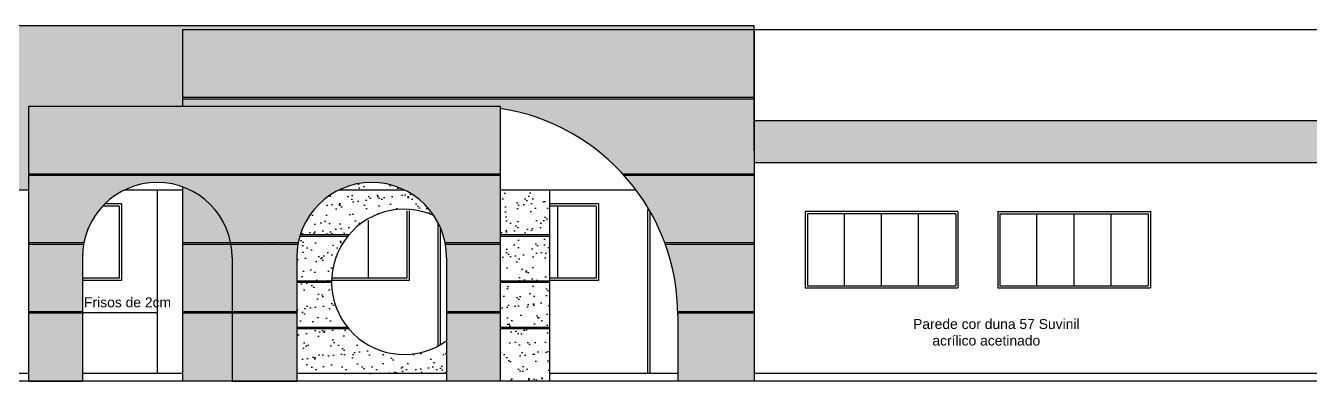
# Model space of a CAD drawing. Header units: millimetres. Extents: x 313 to 493, y 47 to 181.
# Drawn here: x 373.7 to 390.53, y 147.75 to 152.4 of the extents above; entities that cross this region are included whole.
import ezdxf

# ---------------------------------------------------------------- set-up
doc = ezdxf.new("R2010")
doc.units = ezdxf.units.MM
doc.header["$LTSCALE"] = 0.05
doc.header["$MEASUREMENT"] = 0
for name, color, linetype in [('01', 1, 'Continuous'), ('02', 2, 'Continuous'), ('03', 3, 'Continuous'), ('05', 5, 'Continuous'), ('CALCADA', 4, 'Continuous')]:
    doc.layers.add(name, color=color, linetype=linetype)
doc.styles.get("Standard").update_dxf_attribs({"font": 'arial.ttf'})
pattern_1 = [(37.5, (-568.07987, -70.79612), (-0.008000156, 0.24470662), [0, -0.19304, 0, -0.2159, 0, -0.206375]), (7.5, (-568.07987, -70.79612), (0.22476164, 0.35841255), [0, -0.10414, 0, -0.17399, 0, -0.066675]), (327.5, (-568.23608, -70.79612), (0.395496185, 0.000718592), [0, -0.0635, 0, -0.2286, 0, -0.29845]), (317.5, (-568.23608, -70.79612), (0.38177823, 0.11146466), [0, -0.03175, 0, -0.14986, 0, -0.17145])]

msp = doc.modelspace()

# ---------------------------------------------------------------- hatches: boundary and pattern name
at = {"layer": '01'}
h = msp.add_hatch(dxfattribs=at)
h.set_pattern_fill('TELHA2', color=256, scale=0.3, style=0)
h.set_pattern_definition([(125.2176, (-567.803872, -70.766122), (2.10000034906, -2.99999974996), [0.0624261, -6.1801698]), (160.71, (-567.839872, -70.715122), (5.10000155527, -1.7999959482), [0.0635688, -6.2933172]), (199.29, (-567.899872, -70.694122), (-5.10000155527, -1.7999959482), [0.0635688, -6.2933172]), (234.7824, (-567.959872, -70.715122), (-2.10000034906, -2.99999974996), [0.0624261, -6.1801698]), (270, (-567.99587, -70.76612), (0.3, -0.3), [0.03, -0.27]), (90, (-567.80387, -70.79612), (-0.3, 0.3), [0.03, -0.27]), (0, (-567.80387, -70.77212), (0.3, 0.3), [0.024, -0.276]), (0, (-567.80387, -70.79612), (0.3, 0.3), [0.024, -0.276]), (125.5377, (-567.779872, -70.757122), (-0.900000472, 1.1999994744), [0.077421, -2.5032768]), (162.2553, (-567.824872, -70.694122), (-6.59999886937, 2.10000322881), [0.0787464, -7.7958963]), (197.7447, (-567.899872, -70.670122), (6.59999886937, 2.10000322881), [0.0787464, -7.7958963]), (234.4623, (-567.974872, -70.694122), (0.900000472, 1.1999994744), [0.077421, -2.5032768]), (270, (-568.01987, -70.75712), (0.3, -0.3), [0.015, -0.285]), (90, (-567.77987, -70.77212), (-0.3, 0.3), [0.015, -0.285]), (0, (-568.07987, -70.77212), (0.3, 0.3), [0.06, -0.24]), (0, (-568.07987, -70.79612), (0.3, 0.3), [0.084, -0.216]), (84.8056, (-568.019872, -70.760122), (-0.2999985674, -3.000000201), [0.2650887, -3.0485196]), (95.1944, (-567.779872, -70.760122), (-0.2999985674, 3.000000201), [0.2650887, -3.0485196])])
h.paths.add_polyline_path([(375.7561, 152.3533), (383.2401, 152.3533), (383.2401, 152.4033), (356.3247, 152.4033), (356.3247, 150.7533), (359.4366, 150.7533), (359.4366, 151.6733), (361.067, 151.6733), (361.067, 150.7533), (365.8593, 150.7533), (365.8593, 151.6733), (367.4897, 151.6733), (367.4897, 150.2533), (373.7391, 150.2533), (373.7391, 151.3533), (375.7561, 151.3533)])
h.paths.add_polyline_path([(370.7128, 149.9334), (370.7128, 150.3061), (370.917, 150.3061), (370.917, 149.9334)], flags=9)
h = msp.add_hatch(dxfattribs=at)
h.set_pattern_fill('AR-SAND', color=256, scale=0.005, style=0)
h.set_pattern_definition(pattern_1)
h.paths.add_polyline_path([(378.6612, 150.2533), (377.798, 150.2533, 0.2049446), (377.2939, 149.6683), (377.9303, 149.6683, -0.333919), (379.0439, 149.9198, 0.1315284)])
h.paths.add_polyline_path([(377.798, 150.2533), (378.6612, 150.2533, 0.2316827)])
h.paths.add_polyline_path([(380.5591, 150.2533), (379.9111, 150.2533), (379.9111, 149.6683), (380.5591, 149.6683)])
h.paths.add_polyline_path([(380.5591, 149.6483), (379.9111, 149.6483), (379.9111, 149.0633), (380.5591, 149.0633)])
h.paths.add_polyline_path([(380.5591, 149.0433), (379.9111, 149.0433), (379.9111, 148.4583), (380.5591, 148.4583)])
h.paths.add_polyline_path([(380.5591, 148.4383), (379.9111, 148.4383), (379.9111, 147.7533), (380.5591, 147.7533)])
h.paths.add_polyline_path([(377.9303, 148.4383), (377.2481, 148.4383), (377.2481, 147.8533), (379.2111, 147.8533), (379.2111, 148.2835, -0.3915472)])
h.paths.add_polyline_path([(377.7044, 149.0433), (377.2481, 149.0433), (377.2481, 148.4583), (377.9138, 148.4583, -0.1681308)])
h.paths.add_polyline_path([(377.9138, 149.6483), (377.2878, 149.6483, 0.0715159), (377.2481, 149.3718), (377.2481, 149.0633), (377.7044, 149.0633, -0.1681308)])
at = {"layer": '03'}
h = msp.add_hatch(dxfattribs=at)
h.set_pattern_fill('AR-SAND', color=256, scale=0.005, style=0)
h.set_pattern_definition(pattern_1)
h.paths.add_polyline_path([(383.2401, 152.3533), (375.7561, 152.3533), (375.7561, 151.4633), (383.2401, 151.4633)])
h.paths.add_polyline_path([(379.9111, 151.3533), (373.7391, 151.3533), (373.7391, 150.4633), (379.9111, 150.4633)])
h.paths.add_polyline_path([(383.2401, 151.4433), (375.7561, 151.4433), (375.7561, 151.3533), (379.9111, 151.3533), (379.9111, 151.322, -0.1711595), (381.5201, 150.4633), (383.2401, 150.4633)])
h.paths.add_polyline_path([(383.2401, 150.4433), (381.5383, 150.4433, -0.0945582), (382.0695, 149.5633), (383.2401, 149.5633)])
h.paths.add_polyline_path([(383.2401, 149.5433), (382.0768, 149.5433, -0.0821447), (382.2396, 148.6633), (383.2401, 148.6633)])
h.paths.add_polyline_path([(383.2401, 148.6433), (382.2399, 148.6433, -0.0029177), (382.2401, 148.6113), (382.2401, 147.7533), (383.2401, 147.7533)])
h.paths.add_polyline_path([(379.9111, 148.6433), (379.2111, 148.6433), (379.2111, 147.7533), (379.9111, 147.7533)])
h.paths.add_polyline_path([(379.9111, 149.5433), (379.196, 149.5433, -0.0439368), (379.2111, 149.3718), (379.2111, 148.6633), (379.9111, 148.6633)])
h.paths.add_polyline_path([(379.9111, 150.4433), (373.7391, 150.4433), (373.7391, 149.5633), (374.458, 149.5633, -0.8206624), (376.3832, 149.5633), (377.267, 149.5633, -0.8206624), (379.1922, 149.5633), (379.9111, 149.5633)])
h.paths.add_polyline_path([(377.2481, 149.3718, -0.0439368), (377.2632, 149.5433), (376.387, 149.5433, -0.0439368), (376.4021, 149.3718), (376.4021, 148.6633), (377.2481, 148.6633)])
h.paths.add_polyline_path([(377.2481, 148.6433), (376.4021, 148.6433), (376.4021, 147.7533), (377.2481, 147.7533)])
h.paths.add_polyline_path([(376.4021, 148.6433), (375.7561, 148.6433), (375.7561, 147.7533), (376.4021, 147.7533)])
h.paths.add_polyline_path([(376.4021, 149.3718, 0.0439368), (376.387, 149.5433), (375.7561, 149.5433), (375.7561, 148.6633), (376.4021, 148.6633)])
h.paths.add_polyline_path([(375.7561, 150.2942), (375.7561, 149.5633), (376.3832, 149.5633, 0.2621625)], flags=16)
h.paths.add_polyline_path([(374.4391, 149.3718, -0.0439368), (374.4542, 149.5433), (373.7391, 149.5433), (373.7391, 148.6633), (374.4391, 148.6633)])
h.paths.add_polyline_path([(374.4391, 148.6433), (373.7391, 148.6433), (373.7391, 147.7533), (374.4391, 147.7533)])
h = msp.add_hatch(dxfattribs=at)
h.set_pattern_fill('TELHA2', color=256, scale=0.3, style=0)
h.set_pattern_definition([(125.2176, (-567.803872, -70.766122), (2.10000034906, -2.99999974996), [0.0624261, -6.1801698]), (160.71, (-567.839872, -70.715122), (5.10000155527, -1.7999959482), [0.0635688, -6.2933172]), (199.29, (-567.899872, -70.694122), (-5.10000155527, -1.7999959482), [0.0635688, -6.2933172]), (234.7824, (-567.959872, -70.715122), (-2.10000034906, -2.99999974996), [0.0624261, -6.1801698]), (270, (-567.99587, -70.76612), (0.3, -0.3), [0.03, -0.27]), (90, (-567.80387, -70.79612), (-0.3, 0.3), [0.03, -0.27]), (0, (-567.80387, -70.77212), (0.3, 0.3), [0.024, -0.276]), (0, (-567.80387, -70.79612), (0.3, 0.3), [0.024, -0.276]), (125.5377, (-567.779872, -70.757122), (-0.900000472, 1.1999994744), [0.077421, -2.5032768]), (162.2553, (-567.824872, -70.694122), (-6.59999886937, 2.10000322881), [0.0787464, -7.7958963]), (197.7447, (-567.899872, -70.670122), (6.59999886937, 2.10000322881), [0.0787464, -7.7958963]), (234.4623, (-567.974872, -70.694122), (0.900000472, 1.1999994744), [0.077421, -2.5032768]), (270, (-568.01987, -70.75712), (0.3, -0.3), [0.015, -0.285]), (90, (-567.77987, -70.77212), (-0.3, 0.3), [0.015, -0.285]), (0, (-568.07987, -70.77212), (0.3, 0.3), [0.06, -0.24]), (0, (-568.07987, -70.79612), (0.3, 0.3), [0.084, -0.216]), (84.8056, (-568.019872, -70.760122), (-0.2999985674, -3.000000201), [0.2650887, -3.0485196]), (95.1944, (-567.779872, -70.760122), (-0.2999985674, 3.000000201), [0.2650887, -3.0485196])])
h.paths.add_polyline_path([(390.8488, 150.6133), (390.8488, 151.1633), (383.2401, 151.1633), (383.2401, 150.7733), (383.2401, 150.6133)])

# ---------------------------------------------------------------- linework, layer by layer
at = {"layer": '01'}
for p, q in [((383.2401, 152.4033), (356.3247, 152.4033)), ((383.2401, 150.7733), (383.2401, 152.4033)), ((373.7391, 150.2533), (367.4897, 150.2533)), ((375.7561, 150.2533), (374.989, 150.2533)), ((375.4185, 150.2533), (375.4185, 147.8533)), ((378.6612, 150.2533), (377.798, 150.2533)), ((381.6941, 150.2533), (379.9111, 150.2533)), ((380.5591, 150.2533), (380.5591, 147.7533)), ((374.9234, 150.0433), (374.7047, 150.0433)), ((374.9534, 150.0733), (374.7341, 150.0733)), ((374.9234, 150.0433), (374.9234, 149.1033)), ((374.9534, 150.0733), (374.9534, 149.0733)), ((378.6884, 149.9827), (378.6884, 149.1033)), ((378.7184, 149.9812), (378.7184, 149.0733)), ((381.1989, 150.0733), (380.5591, 150.0733)), ((381.1689, 150.0433), (380.5591, 150.0433)), ((380.6674, 149.1033), (380.6674, 150.0433)), ((381.1689, 150.0433), (381.1689, 149.1033)), ((381.1989, 150.0733), (381.1989, 149.0733)), ((381.8663, 149.9933), (381.8412, 149.9933)), ((381.8412, 149.9933), (381.8412, 147.8533)), ((381.8712, 149.9633), (381.8712, 147.8533)), ((381.8836, 149.9633), (381.8712, 149.9633)), ((378.1869, 149.1033), (378.1869, 149.8603)), ((379.0949, 149.835), (379.0949, 148.2116)), ((377.9138, 149.6483), (377.2878, 149.6483)), ((377.9303, 149.6683), (377.2939, 149.6683)), ((379.1249, 149.774), (379.1249, 148.228)), ((380.5591, 149.6683), (379.9111, 149.6683)), ((380.5591, 149.6483), (379.9111, 149.6483)), ((374.9234, 149.1033), (374.4391, 149.1033)), ((378.6884, 149.1033), (377.707, 149.1033)), ((381.1689, 149.1033), (380.5591, 149.1033)), ((374.9534, 149.0733), (374.4391, 149.0733)), ((377.7044, 149.0633), (377.2481, 149.0633)), ((377.7044, 149.0433), (377.2481, 149.0433)), ((378.7184, 149.0733), (377.7052, 149.0733)), ((380.5591, 149.0633), (379.9111, 149.0633)), ((380.5591, 149.0433), (379.9111, 149.0433)), ((381.1989, 149.0733), (380.5591, 149.0733)), ((377.9138, 148.4583), (377.2481, 148.4583)), ((377.9303, 148.4383), (377.2481, 148.4383)), ((380.5591, 148.4583), (379.9111, 148.4583)), ((380.5591, 148.4383), (379.9111, 148.4383)), ((373.7391, 147.8533), (369.0424, 147.8533)), ((375.7561, 147.8533), (374.4391, 147.8533)), ((379.2111, 147.8533), (377.2481, 147.8533)), ((382.2401, 147.8533), (380.5591, 147.8533))]:
    msp.add_line(p, q, dxfattribs=at)
msp.add_arc((378.6544, 149.0533), 0.95, 65.79594, 305.87423, dxfattribs=at)
at = {"layer": '02'}
msp.add_line((375.4289, 148.6505), (374.4039, 148.6505), dxfattribs=at)
at = {"layer": '03'}
for p, q in [((383.2401, 151.4633), (375.7561, 151.4633)), ((383.2401, 151.4433), (375.7561, 151.4433)), ((379.9111, 150.4633), (373.7391, 150.4633)), ((377.476, 150.4633), (375.7561, 150.4633)), ((383.2401, 150.4633), (381.5201, 150.4633)), ((379.9111, 150.4433), (373.7391, 150.4433)), ((377.4579, 150.4433), (375.7561, 150.4433)), ((383.2401, 150.4433), (381.5383, 150.4433)), ((385.9101, 149.9733), (383.9101, 149.9733)), ((383.9101, 149.9733), (383.9101, 148.9733)), ((385.9101, 149.9733), (385.9101, 148.9733)), ((386.4301, 149.9733), (388.4301, 149.9733)), ((386.4301, 149.9733), (386.4301, 148.9733)), ((388.4301, 149.9733), (388.4301, 148.9733)), ((383.9401, 149.9433), (383.9401, 149.0033)), ((385.8801, 149.9433), (383.9401, 149.9433)), ((384.4251, 149.0033), (384.4251, 149.9433)), ((384.9101, 149.0033), (384.9101, 149.9433)), ((385.3951, 149.0033), (385.3951, 149.9433)), ((385.8801, 149.9433), (385.8801, 149.0033)), ((386.4601, 149.9433), (388.4001, 149.9433)), ((386.4601, 149.9433), (386.4601, 149.0033)), ((386.9451, 149.0033), (386.9451, 149.9433)), ((387.4301, 149.0033), (387.4301, 149.9433)), ((387.9151, 149.0033), (387.9151, 149.9433)), ((388.4001, 149.9433), (388.4001, 149.0033)), ((374.458, 149.5633), (373.7391, 149.5633)), ((374.4542, 149.5433), (373.7391, 149.5433)), ((376.9267, 149.5633), (375.7561, 149.5633)), ((376.9193, 149.5433), (375.7561, 149.5433)), ((377.267, 149.5633), (376.3832, 149.5633)), ((377.2632, 149.5433), (376.387, 149.5433)), ((379.9111, 149.5633), (379.1922, 149.5633)), ((379.9111, 149.5433), (379.196, 149.5433)), ((383.2401, 149.5633), (382.0695, 149.5633)), ((383.2401, 149.5433), (382.0768, 149.5433)), ((383.9101, 148.9733), (385.9101, 148.9733)), ((383.9401, 149.0033), (385.8801, 149.0033)), ((386.4301, 148.9733), (388.4301, 148.9733)), ((386.4601, 149.0033), (388.4001, 149.0033)), ((374.4391, 148.6633), (373.7391, 148.6633)), ((374.4391, 148.6433), (373.7391, 148.6433)), ((376.7566, 148.6633), (375.7561, 148.6633)), ((376.7563, 148.6433), (375.7561, 148.6433)), ((377.2481, 148.6633), (376.4021, 148.6633)), ((377.2481, 148.6433), (376.4021, 148.6433)), ((379.9111, 148.6633), (379.2111, 148.6633)), ((379.9111, 148.6433), (379.2111, 148.6433)), ((383.2401, 148.6633), (382.2396, 148.6633)), ((383.2401, 148.6433), (382.2399, 148.6433))]:
    msp.add_line(p, q, dxfattribs=at)
at = {"layer": '05'}
for p, q in [((375.7561, 152.3533), (383.2401, 152.3533)), ((375.7561, 151.3533), (375.7561, 152.3533)), ((383.2401, 152.3533), (383.2401, 147.7533)), ((373.7391, 151.3533), (379.9111, 151.3533)), ((373.7391, 147.7533), (373.7391, 151.3533)), ((379.9111, 151.3533), (379.9111, 147.7533)), ((375.7561, 147.7533), (375.7561, 150.2942)), ((374.4391, 149.3718), (374.4391, 147.7533)), ((376.4021, 149.3718), (376.4021, 147.7533)), ((377.2481, 149.3718), (377.2481, 147.7533)), ((379.2111, 149.3718), (379.2111, 147.7533)), ((382.2401, 148.6113), (382.2401, 147.7533)), ((418.3578, 147.7533), (325.6329, 147.7533)), ((373.7391, 147.7533), (374.4391, 147.7533)), ((376.7561, 147.7533), (375.7561, 147.7533)), ((376.4021, 147.7533), (377.2481, 147.7533)), ((379.9111, 147.7533), (379.2111, 147.7533)), ((383.2401, 147.7533), (382.2401, 147.7533))]:
    msp.add_line(p, q, dxfattribs=at)
for centre, radius, start, end in [((379.4981, 148.6113), 2.742, 0, 81.33714), ((375.4206, 149.3718), 0.9815, 0, 180), ((378.2296, 149.3718), 0.9815, 0, 180), ((379.4981, 148.6113), 2.742, 159.68435, 160.12935)]:
    msp.add_arc(centre, radius, start, end, dxfattribs=at)
at = {"layer": 'CALCADA'}
for p, q in [((383.2401, 152.3533), (390.8488, 152.3533)), ((383.2401, 152.3533), (383.2401, 147.7533)), ((383.2401, 151.1633), (390.8488, 151.1633)), ((383.2401, 150.6133), (390.8488, 150.6133)), ((390.8488, 147.8533), (383.2401, 147.8533))]:
    msp.add_line(p, q, dxfattribs=at)

# ---------------------------------------------------------------- texts
at = {"layer": '03', "char_height": 0.13, "attachment_point": 1}
for s, insert in [('Frisos de 2cm', (374.4612, 148.851)), ('Parede cor duna 57 Suvinil\\P     acrílico acetinado', (385.3222, 148.5676))]:
    msp.add_mtext(s, dxfattribs=dict(at, insert=insert))

doc.saveas('drawing.dxf')
